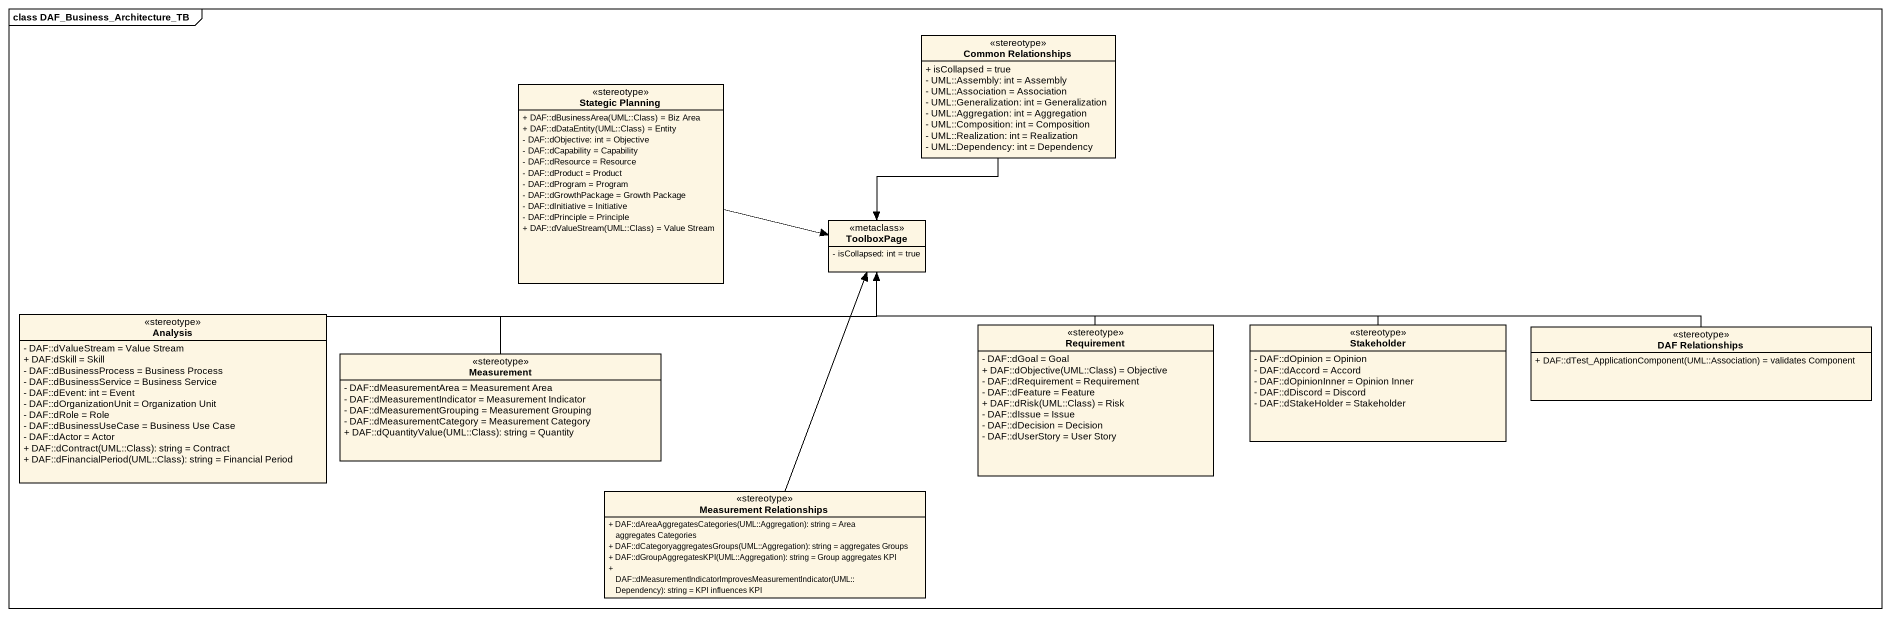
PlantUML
@startuml
mainframe class DAF_Business_Architecture_TB
hide circle
hide empty members
skinparam classAttributeIconSize 0
class "Common Relationships" as Common_Relationships <<stereotype>> {
  + isCollapsed = true
  - UML::Assembly: int = Assembly
  - UML::Association = Association
  - UML::Generalization: int = Generalization
  - UML::Aggregation: int = Aggregation
  - UML::Composition: int = Composition
  - UML::Realization: int = Realization
  - UML::Dependency: int = Dependency
}
class "Stategic Planning" as Stategic_Planning <<stereotype>> {
  {field} + DAF::dBusinessArea(UML::Class) = Biz Area
  {field} + DAF::dDataEntity(UML::Class) = Entity
  - DAF::dObjective: int = Objective
  - DAF::dCapability = Capability
  - DAF::dResource = Resource
  - DAF::dProduct = Product
  - DAF::dProgram = Program
  - DAF::dGrowthPackage = Growth Package
  - DAF::dInitiative = Initiative
  - DAF::dPrinciple = Principle
  {field} + DAF::dValueStream(UML::Class) = Value Stream
}
class ToolboxPage <<metaclass>> {
  - isCollapsed: int = true
}
class Analysis <<stereotype>> {
  - DAF::dValueStream = Value Stream
  + DAF:dSkill = Skill
  - DAF::dBusinessProcess = Business Process
  - DAF::dBusinessService = Business Service
  - DAF::dEvent: int = Event
  - DAF::dOrganizationUnit = Organization Unit
  - DAF::dRole = Role
  - DAF::dBusinessUseCase = Business Use Case
  - DAF::dActor = Actor
  {field} + DAF::dContract(UML::Class): string = Contract
  {field} + DAF::dFinancialPeriod(UML::Class): string = Financial Period
}
class Requirement <<stereotype>> {
  - DAF::dGoal = Goal
  {field} + DAF::dObjective(UML::Class) = Objective
  - DAF::dRequirement = Requirement
  - DAF::dFeature = Feature
  {field} + DAF::dRisk(UML::Class) = Risk
  - DAF::dIssue = Issue
  - DAF::dDecision = Decision
  - DAF::dUserStory = User Story
}
class Stakeholder <<stereotype>> {
  - DAF::dOpinion = Opinion
  - DAF::dAccord = Accord
  - DAF::dOpinionInner = Opinion Inner
  - DAF::dDiscord = Discord
  - DAF::dStakeHolder = Stakeholder
}
class "DAF Relationships" as DAF_Relationships <<stereotype>> {
  {field} + DAF::dTest_ApplicationComponent(UML::Association) = validates Component
}
class Measurement <<stereotype>> {
  - DAF::dMeasurementArea = Measurement Area
  - DAF::dMeasurementIndicator = Measurement Indicator
  - DAF::dMeasurementGrouping = Measurement Grouping
  - DAF::dMeasurementCategory = Measurement Category
  {field} + DAF::dQuantityValue(UML::Class): string = Quantity
}
class "Measurement Relationships" as Measurement_Relationships <<stereotype>> {
  {field} + DAF::dAreaAggregatesCategories(UML::Aggregation): string = Area aggregates Categories
  {field} + DAF::dCategoryaggregatesGroups(UML::Aggregation): string = aggregates Groups
  {field} + DAF::dGroupAggregatesKPI(UML::Aggregation): string = Group aggregates KPI
  {field} + DAF::dMeasurementIndicatorImprovesMeasurementIndicator(UML::Dependency): string = KPI influences KPI
}
Common_Relationships --> ToolboxPage
Stategic_Planning -right-> ToolboxPage
Analysis -right-> ToolboxPage
Requirement -up-> ToolboxPage
Stakeholder -left-> ToolboxPage
DAF_Relationships -left-> ToolboxPage
Measurement -right-> ToolboxPage
Measurement_Relationships -up-> ToolboxPage
@enduml
